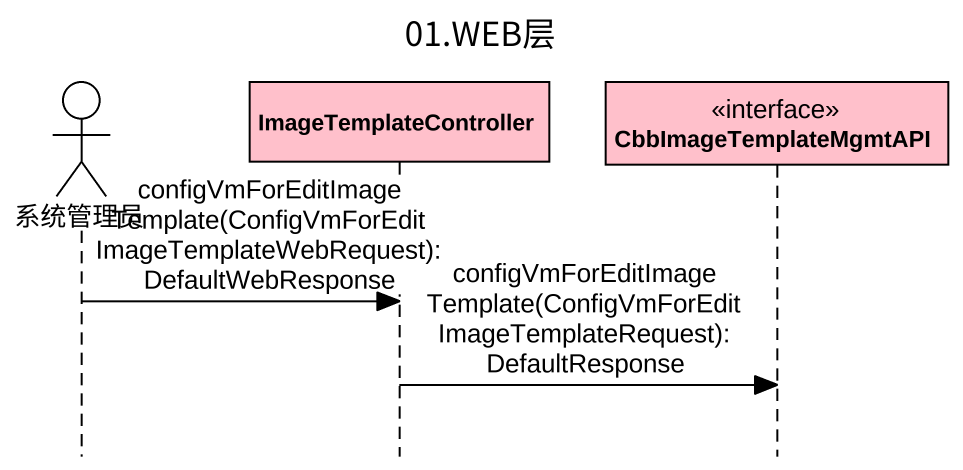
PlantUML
@startuml
title 01.WEB层
hide footbox
actor 系统管理员 #FFFFFF
participant ImageTemplateController #FFC0CB
participant CbbImageTemplateMgmtAPI <<interface>> #FFC0CB

系统管理员 -> ImageTemplateController : configVmForEditImageTemplate(ConfigVmForEditImageTemplateWebRequest): DefaultWebResponse
ImageTemplateController -> CbbImageTemplateMgmtAPI : configVmForEditImageTemplate(ConfigVmForEditImageTemplateRequest): DefaultResponse
@enduml
